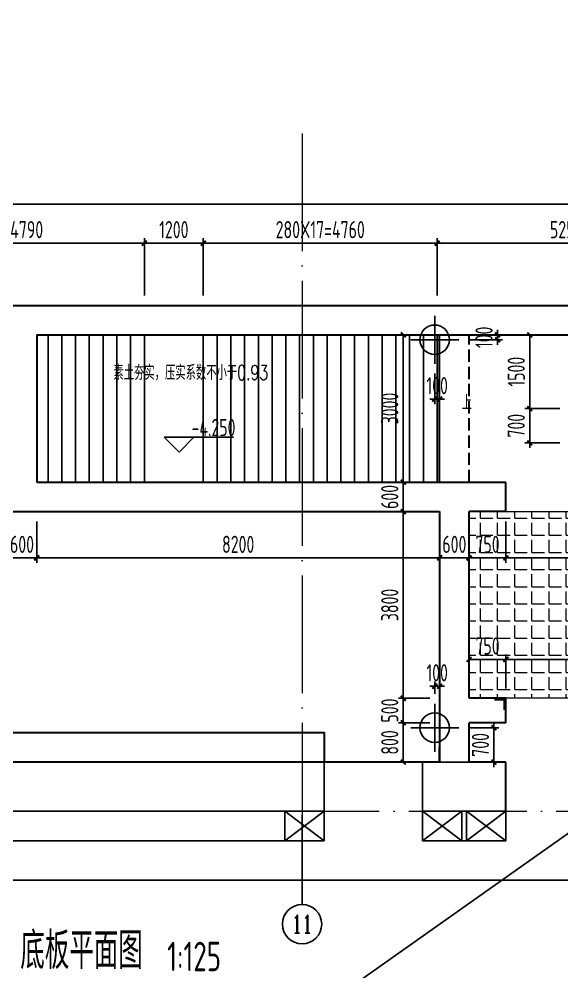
# Model space of a CAD drawing. Header units: millimetres. Extents: x -897614 to 191467, y -439928 to 101803.
# Drawn here: x -818148 to -807098, y -29242 to -9839 of the extents above; entities that cross this region are included whole.
import ezdxf
from ezdxf.enums import TextEntityAlignment as Align

# ---------------------------------------------------------------- set-up
doc = ezdxf.new("R2010")
doc.units = ezdxf.units.MM
doc.header["$LTSCALE"] = 1000
doc.linetypes.add('ACAD_ISO04W100', pattern=[30, 24, -3, 0, -3])
doc.linetypes.add('DASH', pattern=[0.35, 0.25, -0.1])
for name, color, linetype in [('AXIS', 3, 'Continuous'), ('DIM_ELEV', 3, 'Continuous'), ('DIM_LEAD', 3, 'Continuous'), ('gps', 233, 'Continuous'), ('OTH', 7, 'Continuous'), ('PUB_TEXT', 7, 'Continuous'), ('STAIR', 2, 'Continuous'), ('ZH', 7, 'Continuous'), ('备注', 1, 'Continuous')]:
    doc.layers.add(name, color=color, linetype=linetype)
for name, color, linetype, lineweight in [('AXIS_TEXT', 7, 'Continuous', 18), ('DOTE', 8, 'ACAD_ISO04W100', 9), ('PUB_HATCH', 8, 'Continuous', 18), ('WALL', 6, 'Continuous', 30)]:
    doc.layers.add(name, color=color, linetype=linetype, lineweight=lineweight)
doc.styles.add('_TCH_AXIS', font='COMPLEX', dxfattribs={"bigfont": 'GBCBIG'})
doc.styles.add('COMPLEX', font='COMPLEX')
doc.styles.add('GPS', font='txt1.shx', dxfattribs={"width": 0.8, "bigfont": 'hztxt.shx'})
doc.styles.add('TSSD', font='tssdeng.shx', dxfattribs={"width": 0.7, "bigfont": 'tssdchn.shx'})
doc.dimstyles.new('TSD', dxfattribs={"dimtxt": 350, "dimasz": 100, "dimexe": 100, "dimexo": 200, "dimgap": 100, "dimtad": 1, "dimdec": 0, "dimzin": 0, "dimdsep": 46, "dimtxsty": 'TSSD', "dimblk": 'ARCHTICK', "dimcen": 0.09, "dimclrt": 7, "dimazin": 2, "dimtfac": 1, "dimtdec": 0, "dimtix": 1, "dimtmove": 2, "dimatfit": 3, "dimfxl": 0, "dimtolj": 1, "dimtzin": 0, "dimarcsym": 0})

# ---------------------------------------------------------------- blocks, each defined once
blk = doc.blocks.new('_ArchTick')
at = {"color": 0, "linetype": 'ByBlock', "const_width": 0.4}
blk.add_lwpolyline([(-0.5, -0.5), (0.5, 0.5)], dxfattribs=at)
blk = doc.blocks.new('*D157')
at = {"layer": 'Defpoints', "color": 0, "transparency": 16777216}
for p in [(-815598, -14402), (-820388, -15469, 0), (-815598, -15669, 0)]:
    blk.add_point(p, dxfattribs=at)
at = {"layer": 'DIM_LEAD', "color": 0, "lineweight": -2, "transparency": 16777216}
for p, q in [((-820388, -15269), (-820388, -14302)), ((-815598, -15469), (-815598, -14302)), ((-820388, -14402), (-815598, -14402))]:
    blk.add_line(p, q, dxfattribs=at)
at = {"layer": 'DIM_LEAD', "color": 0, "lineweight": -2, "transparency": 16777216, "xscale": 100, "yscale": 100, "zscale": 100, "rotation": 180}
blk.add_blockref('_ArchTick', (-820388, -14402), dxfattribs=at)
at = {"layer": 'DIM_LEAD', "color": 0, "lineweight": -2, "transparency": 16777216, "xscale": 100, "yscale": 100, "zscale": 100}
blk.add_blockref('_ArchTick', (-815598, -14402), dxfattribs=at)
at = {"layer": 'DIM_LEAD', "color": 7, "transparency": 16777216, "insert": (-817993, -14127), "char_height": 350, "attachment_point": 5, "style": 'TSSD'}
blk.add_mtext('\\A1;4790', dxfattribs=at)
blk = doc.blocks.new('*D158')
at = {"layer": 'Defpoints', "color": 0, "transparency": 16777216}
for p in [(-814398, -14402), (-815598, -15669, 0), (-814398, -15669, 0)]:
    blk.add_point(p, dxfattribs=at)
at = {"layer": 'DIM_LEAD', "color": 0, "lineweight": -2, "transparency": 16777216}
for p, q in [((-815598, -15469), (-815598, -14302)), ((-814398, -15469), (-814398, -14302)), ((-815598, -14402), (-814398, -14402))]:
    blk.add_line(p, q, dxfattribs=at)
at = {"layer": 'DIM_LEAD', "color": 0, "lineweight": -2, "transparency": 16777216, "xscale": 100, "yscale": 100, "zscale": 100, "rotation": 180}
blk.add_blockref('_ArchTick', (-815598, -14402), dxfattribs=at)
at = {"layer": 'DIM_LEAD', "color": 0, "lineweight": -2, "transparency": 16777216, "xscale": 100, "yscale": 100, "zscale": 100}
blk.add_blockref('_ArchTick', (-814398, -14402), dxfattribs=at)
at = {"layer": 'DIM_LEAD', "color": 7, "transparency": 16777216, "insert": (-814998, -14127), "char_height": 350, "attachment_point": 5, "style": 'TSSD'}
blk.add_mtext('\\A1;1200', dxfattribs=at)
blk = doc.blocks.new('*D159')
at = {"layer": 'Defpoints', "color": 0, "transparency": 16777216}
for p in [(-804388, -14402), (-809638, -15669, 0), (-804388, -15669, 0)]:
    blk.add_point(p, dxfattribs=at)
at = {"layer": 'DIM_LEAD', "color": 0, "lineweight": -2, "transparency": 16777216}
for p, q in [((-809638, -15469), (-809638, -14302)), ((-804388, -15469), (-804388, -14302)), ((-809638, -14402), (-804388, -14402))]:
    blk.add_line(p, q, dxfattribs=at)
at = {"layer": 'DIM_LEAD', "color": 0, "lineweight": -2, "transparency": 16777216, "xscale": 100, "yscale": 100, "zscale": 100, "rotation": 180}
blk.add_blockref('_ArchTick', (-809638, -14402), dxfattribs=at)
at = {"layer": 'DIM_LEAD', "color": 0, "lineweight": -2, "transparency": 16777216, "xscale": 100, "yscale": 100, "zscale": 100}
blk.add_blockref('_ArchTick', (-804388, -14402), dxfattribs=at)
at = {"layer": 'DIM_LEAD', "color": 7, "transparency": 16777216, "insert": (-807013, -14127), "char_height": 350, "attachment_point": 5, "style": 'TSSD'}
blk.add_mtext('\\A1;5250', dxfattribs=at)
blk = doc.blocks.new('*D163')
at = {"layer": 'Defpoints', "color": 0, "transparency": 16777216}
for p in [(-808238, -19869, 0), (-804388, -19869, 0), (-804388, -20810)]:
    blk.add_point(p, dxfattribs=at)
at = {"layer": 'DIM_LEAD', "color": 0, "lineweight": -2, "transparency": 16777216}
for p, q in [((-808238, -20069), (-808238, -20910)), ((-804388, -20069), (-804388, -20910)), ((-808238, -20810), (-804388, -20810))]:
    blk.add_line(p, q, dxfattribs=at)
at = {"layer": 'DIM_LEAD', "color": 0, "lineweight": -2, "transparency": 16777216, "xscale": 100, "yscale": 100, "zscale": 100, "rotation": 180}
blk.add_blockref('_ArchTick', (-808238, -20810), dxfattribs=at)
at = {"layer": 'DIM_LEAD', "color": 0, "lineweight": -2, "transparency": 16777216, "xscale": 100, "yscale": 100, "zscale": 100}
blk.add_blockref('_ArchTick', (-804388, -20810), dxfattribs=at)
at = {"layer": 'DIM_LEAD', "color": 7, "transparency": 16777216, "insert": (-806313, -20535), "char_height": 350, "attachment_point": 5, "style": 'TSSD'}
blk.add_mtext('\\A1;3850', dxfattribs=at)
blk = doc.blocks.new('*D167')
at = {"layer": 'Defpoints', "color": 0, "transparency": 16777216}
for p in [(-808988, -19944, 0), (-808238, -19869, 0), (-808988, -20810)]:
    blk.add_point(p, dxfattribs=at)
at = {"layer": 'DIM_LEAD', "color": 0, "lineweight": -2, "transparency": 16777216}
for p, q in [((-808988, -20144), (-808988, -20910)), ((-808238, -20069), (-808238, -20910)), ((-808238, -20810), (-808988, -20810))]:
    blk.add_line(p, q, dxfattribs=at)
at = {"layer": 'DIM_LEAD', "color": 0, "lineweight": -2, "transparency": 16777216, "xscale": 100, "yscale": 100, "zscale": 100, "rotation": 180}
blk.add_blockref('_ArchTick', (-808988, -20810), dxfattribs=at)
at = {"layer": 'DIM_LEAD', "color": 0, "lineweight": -2, "transparency": 16777216, "xscale": 100, "yscale": 100, "zscale": 100}
blk.add_blockref('_ArchTick', (-808238, -20810), dxfattribs=at)
at = {"layer": 'DIM_LEAD', "color": 7, "transparency": 16777216, "insert": (-808613, -20535), "char_height": 350, "attachment_point": 5, "style": 'TSSD'}
blk.add_mtext('\\A1;750', dxfattribs=at)
blk = doc.blocks.new('*D168')
at = {"layer": 'Defpoints', "color": 0, "transparency": 16777216}
for p in [(-809588, -19869, 0), (-808988, -19944, 0), (-809588, -20810)]:
    blk.add_point(p, dxfattribs=at)
at = {"layer": 'DIM_LEAD', "color": 0, "lineweight": -2, "transparency": 16777216}
for p, q in [((-809588, -20069), (-809588, -20910)), ((-808988, -20144), (-808988, -20910)), ((-809588, -20810), (-809688, -20810)), ((-808988, -20810), (-809588, -20810)), ((-808988, -20810), (-808888, -20810))]:
    blk.add_line(p, q, dxfattribs=at)
at = {"layer": 'DIM_LEAD', "color": 0, "lineweight": -2, "transparency": 16777216, "xscale": 100, "yscale": 100, "zscale": 100}
blk.add_blockref('_ArchTick', (-809588, -20810), dxfattribs=at)
at = {"layer": 'DIM_LEAD', "color": 0, "lineweight": -2, "transparency": 16777216, "xscale": 100, "yscale": 100, "zscale": 100, "rotation": 180}
blk.add_blockref('_ArchTick', (-808988, -20810), dxfattribs=at)
at = {"layer": 'DIM_LEAD', "color": 7, "transparency": 16777216, "insert": (-809288, -20535), "char_height": 350, "attachment_point": 5, "style": 'TSSD'}
blk.add_mtext('\\A1;600', dxfattribs=at)
blk = doc.blocks.new('*D169')
at = {"layer": 'Defpoints', "color": 0, "transparency": 16777216}
for p in [(-792468, -13610), (-850958, -15669, 0), (-792468, -15669, 0)]:
    blk.add_point(p, dxfattribs=at)
at = {"layer": 'DIM_LEAD', "color": 0, "lineweight": -2, "transparency": 16777216}
for p, q in [((-850958, -15469), (-850958, -13510)), ((-792468, -15469), (-792468, -13510)), ((-850958, -13610), (-792468, -13610))]:
    blk.add_line(p, q, dxfattribs=at)
at = {"layer": 'DIM_LEAD', "color": 0, "lineweight": -2, "transparency": 16777216, "xscale": 100, "yscale": 100, "zscale": 100, "rotation": 180}
blk.add_blockref('_ArchTick', (-850958, -13610), dxfattribs=at)
at = {"layer": 'DIM_LEAD', "color": 0, "lineweight": -2, "transparency": 16777216, "xscale": 100, "yscale": 100, "zscale": 100}
blk.add_blockref('_ArchTick', (-792468, -13610), dxfattribs=at)
at = {"layer": 'DIM_LEAD', "color": 7, "transparency": 16777216, "insert": (-821713, -13335), "char_height": 350, "attachment_point": 5, "style": 'TSSD'}
blk.add_mtext('\\A1;58490', dxfattribs=at)
blk = doc.blocks.new('*D176')
at = {"layer": 'Defpoints', "color": 0, "transparency": 16777216}
for p in [(-808238, -22878), (-808988, -23669, 0), (-808238, -23669, 0)]:
    blk.add_point(p, dxfattribs=at)
at = {"layer": 'DIM_LEAD', "color": 0, "lineweight": -2, "transparency": 16777216}
for p, q in [((-808988, -23469), (-808988, -22778)), ((-808988, -22878), (-808238, -22878)), ((-808238, -23469), (-808238, -22778))]:
    blk.add_line(p, q, dxfattribs=at)
at = {"layer": 'DIM_LEAD', "color": 0, "lineweight": -2, "transparency": 16777216, "xscale": 100, "yscale": 100, "zscale": 100, "rotation": 180}
blk.add_blockref('_ArchTick', (-808988, -22878), dxfattribs=at)
at = {"layer": 'DIM_LEAD', "color": 0, "lineweight": -2, "transparency": 16777216, "xscale": 100, "yscale": 100, "zscale": 100}
blk.add_blockref('_ArchTick', (-808238, -22878), dxfattribs=at)
at = {"layer": 'DIM_LEAD', "color": 7, "transparency": 16777216, "insert": (-808613, -22603), "char_height": 350, "attachment_point": 5, "style": 'TSSD'}
blk.add_mtext('\\A1;750', dxfattribs=at)
blk = doc.blocks.new('*D177')
at = {"layer": 'Defpoints', "color": 0, "transparency": 16777216}
for p in [(-802238, -22878), (-808238, -23669, 0), (-802238, -23669, 0)]:
    blk.add_point(p, dxfattribs=at)
at = {"layer": 'DIM_LEAD', "color": 0, "lineweight": -2, "transparency": 16777216}
for p, q in [((-808238, -23469), (-808238, -22778)), ((-808238, -22878), (-802238, -22878)), ((-802238, -23469), (-802238, -22778))]:
    blk.add_line(p, q, dxfattribs=at)
at = {"layer": 'DIM_LEAD', "color": 0, "lineweight": -2, "transparency": 16777216, "xscale": 100, "yscale": 100, "zscale": 100, "rotation": 180}
blk.add_blockref('_ArchTick', (-808238, -22878), dxfattribs=at)
at = {"layer": 'DIM_LEAD', "color": 0, "lineweight": -2, "transparency": 16777216, "xscale": 100, "yscale": 100, "zscale": 100}
blk.add_blockref('_ArchTick', (-802238, -22878), dxfattribs=at)
at = {"layer": 'DIM_LEAD', "color": 7, "transparency": 16777216, "insert": (-805238, -22603), "char_height": 350, "attachment_point": 5, "style": 'TSSD'}
blk.add_mtext('\\A1;6000', dxfattribs=at)
blk = doc.blocks.new('*D179')
at = {"layer": 'Defpoints', "color": 0, "transparency": 16777216}
for p in [(-809638, -14402), (-814398, -15669, 0), (-809638, -15669, 0)]:
    blk.add_point(p, dxfattribs=at)
at = {"layer": 'DIM_LEAD', "color": 0, "lineweight": -2, "transparency": 16777216}
for p, q in [((-814398, -15469), (-814398, -14302)), ((-809638, -15469), (-809638, -14302)), ((-814398, -14402), (-809638, -14402))]:
    blk.add_line(p, q, dxfattribs=at)
at = {"layer": 'DIM_LEAD', "color": 0, "lineweight": -2, "transparency": 16777216, "xscale": 100, "yscale": 100, "zscale": 100, "rotation": 180}
blk.add_blockref('_ArchTick', (-814398, -14402), dxfattribs=at)
at = {"layer": 'DIM_LEAD', "color": 0, "lineweight": -2, "transparency": 16777216, "xscale": 100, "yscale": 100, "zscale": 100}
blk.add_blockref('_ArchTick', (-809638, -14402), dxfattribs=at)
at = {"layer": 'DIM_LEAD', "color": 7, "transparency": 16777216, "insert": (-812018, -14127), "char_height": 350, "attachment_point": 5, "style": 'TSSD'}
blk.add_mtext('\\A1;280X17=4760', dxfattribs=at)
blk = doc.blocks.new('*D180')
at = {"layer": 'Defpoints', "color": 0, "transparency": 16777216}
for p in [(-809588, -19869), (-810328, -23669), (-809588, -23669, 0)]:
    blk.add_point(p, dxfattribs=at)
at = {"layer": 'DIM_LEAD', "color": 0, "lineweight": -2, "transparency": 16777216}
for p, q in [((-809788, -19869), (-810428, -19869)), ((-810328, -19869), (-810328, -23669)), ((-809788, -23669), (-810428, -23669))]:
    blk.add_line(p, q, dxfattribs=at)
at = {"layer": 'DIM_LEAD', "color": 0, "lineweight": -2, "transparency": 16777216, "xscale": 100, "yscale": 100, "zscale": 100}
for p, rotation in [((-810328, -19869), 90), ((-810328, -23669), 270)]:
    blk.add_blockref('_ArchTick', p, dxfattribs=dict(at, rotation=rotation))
at = {"layer": 'DIM_LEAD', "color": 7, "transparency": 16777216, "insert": (-810603, -21769), "char_height": 350, "attachment_point": 5, "rotation": 90, "style": 'TSSD'}
blk.add_mtext('\\A1;3800', dxfattribs=at)
blk = doc.blocks.new('*D181')
at = {"layer": 'Defpoints', "color": 0, "transparency": 16777216}
for p in [(-809588, -24169, 0), (-810328, -24969), (-809588, -24969, 0)]:
    blk.add_point(p, dxfattribs=at)
at = {"layer": 'DIM_LEAD', "color": 0, "lineweight": -2, "transparency": 16777216}
for p, q in [((-809788, -24169), (-810428, -24169)), ((-810328, -24169), (-810328, -24969)), ((-809788, -24969), (-810428, -24969))]:
    blk.add_line(p, q, dxfattribs=at)
at = {"layer": 'DIM_LEAD', "color": 0, "lineweight": -2, "transparency": 16777216, "xscale": 100, "yscale": 100, "zscale": 100}
for p, rotation in [((-810328, -24169), 90), ((-810328, -24969), 270)]:
    blk.add_blockref('_ArchTick', p, dxfattribs=dict(at, rotation=rotation))
at = {"layer": 'DIM_LEAD', "color": 7, "transparency": 16777216, "insert": (-810603, -24569), "char_height": 350, "attachment_point": 5, "rotation": 90, "style": 'TSSD'}
blk.add_mtext('\\A1;800', dxfattribs=at)
blk = doc.blocks.new('*D212')
at = {"layer": 'Defpoints', "color": 0, "transparency": 16777216}
for p in [(-809588, -23669, 0), (-810328, -24169), (-809588, -24169)]:
    blk.add_point(p, dxfattribs=at)
at = {"layer": 'DIM_LEAD', "color": 0, "lineweight": -2, "transparency": 16777216}
for p, q in [((-809788, -23669), (-810428, -23669)), ((-810328, -23669), (-810328, -23569)), ((-810328, -23669), (-810328, -24169)), ((-809788, -24169), (-810428, -24169)), ((-810328, -24169), (-810328, -24269))]:
    blk.add_line(p, q, dxfattribs=at)
at = {"layer": 'DIM_LEAD', "color": 0, "lineweight": -2, "transparency": 16777216, "xscale": 100, "yscale": 100, "zscale": 100}
for p, rotation in [((-810328, -23669), 270), ((-810328, -24169), 90)]:
    blk.add_blockref('_ArchTick', p, dxfattribs=dict(at, rotation=rotation))
at = {"layer": 'DIM_LEAD', "color": 7, "transparency": 16777216, "insert": (-810603, -23919), "char_height": 350, "attachment_point": 5, "rotation": 90, "style": 'TSSD'}
blk.add_mtext('\\A1;500', dxfattribs=at)
blk = doc.blocks.new('*D214')
at = {"layer": 'Defpoints', "color": 0, "transparency": 16777216}
for p in [(-810328, -19269), (-809588, -19269, 0), (-809588, -19869)]:
    blk.add_point(p, dxfattribs=at)
at = {"layer": 'DIM_LEAD', "color": 0, "lineweight": -2, "transparency": 16777216}
for p, q in [((-810328, -19269), (-810328, -19169)), ((-809788, -19269), (-810428, -19269)), ((-810328, -19869), (-810328, -19269)), ((-809788, -19869), (-810428, -19869)), ((-810328, -19869), (-810328, -19969))]:
    blk.add_line(p, q, dxfattribs=at)
at = {"layer": 'DIM_LEAD', "color": 0, "lineweight": -2, "transparency": 16777216, "xscale": 100, "yscale": 100, "zscale": 100}
for p, rotation in [((-810328, -19269), 270), ((-810328, -19869), 90)]:
    blk.add_blockref('_ArchTick', p, dxfattribs=dict(at, rotation=rotation))
at = {"layer": 'DIM_LEAD', "color": 7, "transparency": 16777216, "insert": (-810603, -19569), "char_height": 350, "attachment_point": 5, "rotation": 90, "style": 'TSSD'}
blk.add_mtext('\\A1;600', dxfattribs=at)
blk = doc.blocks.new('*D215')
at = {"layer": 'Defpoints', "color": 0, "transparency": 16777216}
for p in [(-810531, -16269, 0), (-810328, -16269), (-809588, -19269, 0)]:
    blk.add_point(p, dxfattribs=at)
at = {"layer": 'DIM_LEAD', "color": 0, "lineweight": -2, "transparency": 16777216}
for p, q in [((-810331, -16269), (-810228, -16269)), ((-810328, -19269), (-810328, -16269)), ((-809788, -19269), (-810428, -19269))]:
    blk.add_line(p, q, dxfattribs=at)
at = {"layer": 'DIM_LEAD', "color": 0, "lineweight": -2, "transparency": 16777216, "xscale": 100, "yscale": 100, "zscale": 100}
for p, rotation in [((-810328, -16269), 90), ((-810328, -19269), 270)]:
    blk.add_blockref('_ArchTick', p, dxfattribs=dict(at, rotation=rotation))
at = {"layer": 'DIM_LEAD', "color": 7, "transparency": 16777216, "insert": (-810603, -17769), "char_height": 350, "attachment_point": 5, "rotation": 90, "style": 'TSSD'}
blk.add_mtext('\\A1;3000', dxfattribs=at)
blk = doc.blocks.new('A$C3ABC6A2D')
at = {"color": 5, "linetype": 'Continuous'}
for p, q in [((-7550, -6781), (-25371, -6781)), ((-7550, -6781), (-7550, -8381)), ((-5551, -6781), (-5551, -8381)), ((-3850, -6781), (-5551, -6781)), ((-3850, -8381), (-3850, -6781)), ((-7550, -7781), (-25371, -7781)), ((-8350, -7781), (-8350, -8381)), ((-8350, -7781), (-7550, -8381)), ((-8350, -8381), (-7550, -7781)), ((-8350, -7781), (-7550, -7781)), ((-7550, -7781), (-7550, -8381)), ((-5551, -7781), (-5551, -8381)), ((-5551, -7781), (-4750, -8381)), ((-5551, -8381), (-4750, -7781)), ((-3850, -7781), (-5551, -7781)), ((-5550, -7781), (-4750, -7781)), ((-4750, -7781), (-4750, -8381)), ((-4650, -7781), (-4650, -8381)), ((-4650, -7781), (-3850, -8381)), ((-4650, -8381), (-3850, -7781)), ((-4650, -7781), (-3850, -7781)), ((-3850, -7781), (-3850, -8381)), ((-7550, -8381), (-25371, -8381)), ((-8350, -8381), (-7550, -8381)), ((-3850, -8381), (-5551, -8381)), ((-5550, -8381), (-4750, -8381)), ((-4650, -8381), (-3850, -8381))]:
    blk.add_line(p, q, dxfattribs=at)
at = {"color": 5}
blk.add_lwpolyline([(-47829, -6467), (-47829, -7330), (-47619, -7406), (-48039, -7480), (-47829, -7555), (-47829, -9187), (-18323, -9187), (-18246, -8977), (-18172, -9397), (-18098, -9187), (4605, -9187), (4605, -7555), (4395, -7480), (4815, -7406), (4605, -7330), (4605, -6467)], dxfattribs=at)
blk = doc.blocks.new('*D364')
at = {"layer": 'Defpoints', "color": 0, "transparency": 16777216}
for p in [(-818388, -19869), (-817788, -19869), (-817788, -20810)]:
    blk.add_point(p, dxfattribs=at)
at = {"layer": 'DIM_LEAD', "color": 0, "lineweight": -2, "transparency": 16777216}
for p, q in [((-818388, -20069), (-818388, -20910)), ((-817788, -20069), (-817788, -20910)), ((-818388, -20810), (-818488, -20810)), ((-818388, -20810), (-817788, -20810)), ((-817788, -20810), (-817688, -20810))]:
    blk.add_line(p, q, dxfattribs=at)
at = {"layer": 'DIM_LEAD', "color": 0, "lineweight": -2, "transparency": 16777216, "xscale": 100, "yscale": 100, "zscale": 100}
blk.add_blockref('_ArchTick', (-818388, -20810), dxfattribs=at)
at = {"layer": 'DIM_LEAD', "color": 0, "lineweight": -2, "transparency": 16777216, "xscale": 100, "yscale": 100, "zscale": 100, "rotation": 180}
blk.add_blockref('_ArchTick', (-817788, -20810), dxfattribs=at)
at = {"layer": 'DIM_LEAD', "color": 7, "transparency": 16777216, "insert": (-818088, -20535), "char_height": 350, "attachment_point": 5, "style": 'TSSD'}
blk.add_mtext('\\A1;600', dxfattribs=at)
blk = doc.blocks.new('*D365')
at = {"layer": 'Defpoints', "color": 0, "transparency": 16777216}
for p in [(-817788, -19869), (-809588, -19869), (-809588, -20810)]:
    blk.add_point(p, dxfattribs=at)
at = {"layer": 'DIM_LEAD', "color": 0, "lineweight": -2, "transparency": 16777216}
for p, q in [((-817788, -20069), (-817788, -20910)), ((-809588, -20069), (-809588, -20910)), ((-817788, -20810), (-809588, -20810))]:
    blk.add_line(p, q, dxfattribs=at)
at = {"layer": 'DIM_LEAD', "color": 0, "lineweight": -2, "transparency": 16777216, "xscale": 100, "yscale": 100, "zscale": 100, "rotation": 180}
blk.add_blockref('_ArchTick', (-817788, -20810), dxfattribs=at)
at = {"layer": 'DIM_LEAD', "color": 0, "lineweight": -2, "transparency": 16777216, "xscale": 100, "yscale": 100, "zscale": 100}
blk.add_blockref('_ArchTick', (-809588, -20810), dxfattribs=at)
at = {"layer": 'DIM_LEAD', "color": 7, "transparency": 16777216, "insert": (-813688, -20535), "char_height": 350, "attachment_point": 5, "style": 'TSSD'}
blk.add_mtext('\\A1;8200', dxfattribs=at)
blk = doc.blocks.new('*D626')
at = {"layer": 'Defpoints', "color": 0, "transparency": 16777216}
for p in [(-807753, -17769), (-806938, -17769, 0), (-806938, -18469, 0)]:
    blk.add_point(p, dxfattribs=at)
at = {"layer": 'DIM_ELEV', "color": 0, "lineweight": -2, "transparency": 16777216}
for p, q in [((-807138, -17769), (-807853, -17769)), ((-807753, -17769), (-807753, -17669)), ((-807753, -18469), (-807753, -17769)), ((-807138, -18469), (-807853, -18469)), ((-807753, -18469), (-807753, -18569))]:
    blk.add_line(p, q, dxfattribs=at)
at = {"layer": 'DIM_ELEV', "color": 0, "lineweight": -2, "transparency": 16777216, "xscale": 100, "yscale": 100, "zscale": 100}
for p, rotation in [((-807753, -17769), 270), ((-807753, -18469), 90)]:
    blk.add_blockref('_ArchTick', p, dxfattribs=dict(at, rotation=rotation))
at = {"layer": 'DIM_ELEV', "color": 7, "transparency": 16777216, "insert": (-808028, -18119), "char_height": 350, "attachment_point": 5, "rotation": 90, "style": 'TSSD'}
blk.add_mtext('\\A1;700', dxfattribs=at)
blk = doc.blocks.new('*D627')
at = {"layer": 'Defpoints', "color": 0, "transparency": 16777216}
for p in [(-807753, -16269), (-806938, -16269), (-806938, -17769, 0)]:
    blk.add_point(p, dxfattribs=at)
at = {"layer": 'DIM_ELEV', "color": 0, "lineweight": -2, "transparency": 16777216}
for p, q in [((-807138, -16269), (-807853, -16269)), ((-807753, -17769), (-807753, -16269)), ((-807138, -17769), (-807853, -17769))]:
    blk.add_line(p, q, dxfattribs=at)
at = {"layer": 'DIM_ELEV', "color": 0, "lineweight": -2, "transparency": 16777216, "xscale": 100, "yscale": 100, "zscale": 100}
for p, rotation in [((-807753, -16269), 90), ((-807753, -17769), 270)]:
    blk.add_blockref('_ArchTick', p, dxfattribs=dict(at, rotation=rotation))
at = {"layer": 'DIM_ELEV', "color": 7, "transparency": 16777216, "insert": (-808028, -17019), "char_height": 350, "attachment_point": 5, "rotation": 90, "style": 'TSSD'}
blk.add_mtext('\\A1;1500', dxfattribs=at)
blk = doc.blocks.new('_axiso')
blk.add_circle((0, 0), 0.5)
at = {"layer": 'AXIS_TEXT', "style": 'COMPLEX', "width": 1.041667}
blk.add_attdef('A', text='', height=0.56, dxfattribs=at).set_placement((-0.25, -0.28), (0.25, -0.28), align=Align.FIT)
blk = doc.blocks.new('A$C74342322')
at = {"layer": 'ZH'}
for p, q in [((0, -488), (0, 488)), ((-488, 0), (488, 0))]:
    blk.add_line(p, q, dxfattribs=at)
blk.add_circle((0, 0), 300, dxfattribs=at)
blk = doc.blocks.new('*D1149')
at = {"layer": 'Defpoints', "color": 0, "transparency": 16777216}
for p in [(-809688, -16857, 0), (-809588, -16857, 0), (-809588, -17578)]:
    blk.add_point(p, dxfattribs=at)
at = {"layer": 'DIM_LEAD', "color": 0, "lineweight": -2, "transparency": 16777216}
for p, q in [((-809688, -17057), (-809688, -17678)), ((-809588, -17057), (-809588, -17678)), ((-809688, -17578), (-809788, -17578)), ((-809688, -17578), (-809588, -17578)), ((-809588, -17578), (-809488, -17578))]:
    blk.add_line(p, q, dxfattribs=at)
at = {"layer": 'DIM_LEAD', "color": 0, "lineweight": -2, "transparency": 16777216, "xscale": 100, "yscale": 100, "zscale": 100}
blk.add_blockref('_ArchTick', (-809688, -17578), dxfattribs=at)
at = {"layer": 'DIM_LEAD', "color": 0, "lineweight": -2, "transparency": 16777216, "xscale": 100, "yscale": 100, "zscale": 100, "rotation": 180}
blk.add_blockref('_ArchTick', (-809588, -17578), dxfattribs=at)
at = {"layer": 'DIM_LEAD', "color": 7, "transparency": 16777216, "insert": (-809638, -17303), "char_height": 350, "attachment_point": 5, "style": 'TSSD'}
blk.add_mtext('\\A1;100', dxfattribs=at)
blk = doc.blocks.new('*D1150')
at = {"layer": 'Defpoints', "color": 0, "transparency": 16777216}
for p in [(-809200, -16269, 0), (-808409, -16269), (-809200, -16369, 0)]:
    blk.add_point(p, dxfattribs=at)
at = {"layer": 'DIM_LEAD', "color": 0, "lineweight": -2, "transparency": 16777216}
for p, q in [((-809000, -16269), (-808309, -16269)), ((-808409, -16269), (-808409, -16169)), ((-808409, -16369), (-808409, -16269)), ((-809000, -16369), (-808309, -16369)), ((-808409, -16369), (-808409, -16469))]:
    blk.add_line(p, q, dxfattribs=at)
at = {"layer": 'DIM_LEAD', "color": 0, "lineweight": -2, "transparency": 16777216, "xscale": 100, "yscale": 100, "zscale": 100}
for p, rotation in [((-808409, -16269), 270), ((-808409, -16369), 90)]:
    blk.add_blockref('_ArchTick', p, dxfattribs=dict(at, rotation=rotation))
at = {"layer": 'DIM_LEAD', "color": 7, "transparency": 16777216, "insert": (-808684, -16319), "char_height": 350, "attachment_point": 5, "rotation": 90, "style": 'TSSD'}
blk.add_mtext('\\A1;100', dxfattribs=at)
blk = doc.blocks.new('*D1157')
at = {"layer": 'Defpoints', "color": 0, "transparency": 16777216}
for p in [(-809200, -24269, 0), (-809200, -24969, 0), (-808482, -24969)]:
    blk.add_point(p, dxfattribs=at)
at = {"layer": 'DIM_LEAD', "color": 0, "lineweight": -2, "transparency": 16777216}
for p, q in [((-808482, -24269), (-808482, -24169)), ((-809000, -24269), (-808382, -24269)), ((-808482, -24269), (-808482, -24969)), ((-809000, -24969), (-808382, -24969)), ((-808482, -24969), (-808482, -25069))]:
    blk.add_line(p, q, dxfattribs=at)
at = {"layer": 'DIM_LEAD', "color": 0, "lineweight": -2, "transparency": 16777216, "xscale": 100, "yscale": 100, "zscale": 100}
for p, rotation in [((-808482, -24269), 270), ((-808482, -24969), 90)]:
    blk.add_blockref('_ArchTick', p, dxfattribs=dict(at, rotation=rotation))
at = {"layer": 'DIM_LEAD', "color": 7, "transparency": 16777216, "insert": (-808757, -24619), "char_height": 350, "attachment_point": 5, "rotation": 90, "style": 'TSSD'}
blk.add_mtext('\\A1;700', dxfattribs=at)
blk = doc.blocks.new('*D1158')
at = {"layer": 'Defpoints', "color": 0, "transparency": 16777216}
for p in [(-809588, -23425), (-809688, -23780, 0), (-809588, -23780, 0)]:
    blk.add_point(p, dxfattribs=at)
at = {"layer": 'DIM_LEAD', "color": 0, "lineweight": -2, "transparency": 16777216}
for p, q in [((-809688, -23425), (-809788, -23425)), ((-809688, -23580), (-809688, -23325)), ((-809688, -23425), (-809588, -23425)), ((-809588, -23580), (-809588, -23325)), ((-809588, -23425), (-809488, -23425))]:
    blk.add_line(p, q, dxfattribs=at)
at = {"layer": 'DIM_LEAD', "color": 0, "lineweight": -2, "transparency": 16777216, "xscale": 100, "yscale": 100, "zscale": 100}
blk.add_blockref('_ArchTick', (-809688, -23425), dxfattribs=at)
at = {"layer": 'DIM_LEAD', "color": 0, "lineweight": -2, "transparency": 16777216, "xscale": 100, "yscale": 100, "zscale": 100, "rotation": 180}
blk.add_blockref('_ArchTick', (-809588, -23425), dxfattribs=at)
at = {"layer": 'DIM_LEAD', "color": 7, "transparency": 16777216, "insert": (-809638, -23150), "char_height": 350, "attachment_point": 5, "style": 'TSSD'}
blk.add_mtext('\\A1;100', dxfattribs=at)

msp = doc.modelspace()

# ---------------------------------------------------------------- hatches: boundary and pattern name
at = {"layer": 'PUB_HATCH'}
h = msp.add_hatch(dxfattribs=at)
h.set_pattern_fill('ANGLE', color=256, scale=100)
h.set_pattern_definition([(0, (-848223.78, 30990.36), (0, 349.25), [254, -95.25]), (90, (-848223.78, 30990.36), (-349.25, 2e-14), [254, -95.25])])
h.paths.add_polyline_path([(-808988.36288, -19868.65783), (-801488.36287, -19868.65783), (-801488.36287, -23668.65783), (-808988.36288, -23668.65783)])

# ---------------------------------------------------------------- linework, layer by layer
at = {"layer": 'AXIS'}
msp.add_line((-812387.84766, -26047.94676, 0), (-812387.84766, -27867.79672, 0), dxfattribs=at)
at = {"layer": 'DIM_ELEV'}
for p, q in [((-814892.03501, -18655.24559), (-815192.03501, -18355.24559)), ((-815192.03501, -18355.24559), (-813783.24259, -18355.24559)), ((-814892.03501, -18655.24559), (-814592.03501, -18355.24559))]:
    msp.add_line(p, q, dxfattribs=at)
at = {"layer": 'DOTE', "ltscale": 0.1}
for p, q in [((-812387.84766, -12166.20268, 0), (-812387.84766, -26047.94676, 0)), ((-852217.08157, -25968.65782, 0), (-793914.74856, -25968.65782, 0))]:
    msp.add_line(p, q, dxfattribs=at)
at = {"layer": 'OTH', "const_width": 50, "elevation": 0}
msp.add_lwpolyline([(-808262.84767, -23908.65783), (-808262.84767, -23693.65783), (-808473.8059, -23693.65783)], dxfattribs=at)
at = {"layer": 'PUB_HATCH'}
msp.add_lwpolyline([(-808988.36288, -19868.65783), (-801488.36287, -19868.65783), (-801488.36287, -23668.65783), (-808988.36288, -23668.65783)], close=True, dxfattribs=at)
at = {"layer": 'STAIR', "color": 8}
for p, q in [((-817557.84767, -19268.65783, 0), (-817557.84767, -16268.67943, 0)), ((-817277.84767, -19268.65783, 0), (-817277.84767, -16268.67944, 0)), ((-816997.84767, -19268.65783, 0), (-816997.84767, -16268.67944, 0)), ((-816717.84767, -19268.65783, 0), (-816717.84767, -16268.67945, 0)), ((-816437.84767, -19268.65783, 0), (-816437.84767, -16268.67945, 0)), ((-816157.84767, -19268.65783, 0), (-816157.84767, -16268.67946, 0)), ((-815877.84767, -19268.65783, 0), (-815877.84767, -16268.67946, 0)), ((-815597.84767, -19268.65783, 0), (-815597.84767, -16268.67947, 0)), ((-814397.84767, -19268.65783, 0), (-814397.84767, -16268.67948, 0)), ((-814117.84767, -19268.65783, 0), (-814117.84767, -16268.67949, 0)), ((-813837.84767, -19268.65783, 0), (-813837.84767, -16268.67949, 0)), ((-813557.84767, -19268.65783, 0), (-813557.84767, -16268.6795, 0)), ((-813277.84767, -19268.65783, 0), (-813277.84767, -16268.6795, 0)), ((-812997.84767, -19268.65783, 0), (-812997.84767, -16268.67951, 0)), ((-812717.84767, -19268.65783, 0), (-812717.84767, -16268.67951, 0)), ((-812437.84767, -19268.65783, 0), (-812437.84767, -16268.67952, 0)), ((-812157.84767, -19268.65783, 0), (-812157.84767, -16268.67952, 0)), ((-811877.84767, -19268.65783, 0), (-811877.84767, -16268.67953, 0)), ((-811597.84767, -19268.65783, 0), (-811597.84767, -16268.67953, 0)), ((-811317.84767, -19268.65783, 0), (-811317.84767, -16268.67954, 0)), ((-811037.84767, -19268.65783, 0), (-811037.84767, -16268.67954, 0)), ((-810757.84767, -19268.65783, 0), (-810757.84767, -16268.67955, 0)), ((-810477.84767, -19268.65783, 0), (-810477.84767, -16268.67955, 0)), ((-810197.84767, -19268.65783, 0), (-810197.84767, -16268.67955, 0)), ((-809917.84767, -19268.65783, 0), (-809917.84767, -16268.67956, 0)), ((-809637.84767, -19268.65783, 0), (-809637.84767, -16268.67956, 0))]:
    msp.add_line(p, q, dxfattribs=at)
msp.add_lwpolyline([(-809259.20191, -17691.37267, 0, 0, 0), (-814638.62132, -17691.37266, 160, 0, 0), (-815147.7319, -17691.37261, 0, 0, 0)], format="xyseb", dxfattribs=at)
at = {"layer": 'WALL'}
for p, q in [((-832758.31444, -15668.67908, 0), (-792467.86297, -15668.67984, 0)), ((-817788.3496, -16268.67865), (-817788.3496, -19268.67914, 0)), ((-817788.3496, -16268.67943, 0), (-793067.86299, -16268.67983, 0)), ((-809588.36288, -19268.65783, 0), (-809588.36288, -16268.67956, 0)), ((-817788.3496, -19268.67914, 0), (-808238.36288, -19268.67935, 0)), ((-808238.36288, -19868.65783, 0), (-808238.36288, -19268.67935, 0)), ((-818388.3496, -19868.67866), (-809588.36288, -19868.67866)), ((-811587.6093, -19868.67858), (-809588.36288, -19868.67866)), ((-809588.36288, -19868.67866, 0), (-809588.36288, -24968.65783, 0)), ((-808988.36288, -23668.65783, 0), (-808988.36288, -19868.65783, 0)), ((-808238.36288, -19868.65783, 0), (-808988.36288, -19868.65783, 0)), ((-808238.36288, -23668.65783, 0), (-808988.36288, -23668.65783, 0)), ((-808238.36288, -24168.65783, 0), (-808238.36288, -23668.65783, 0)), ((-808238.36288, -24168.65783, 0), (-808988.36288, -24168.65783, 0)), ((-808988.36288, -24968.65783, 0), (-808988.36288, -24168.65783, 0)), ((-809588.36288, -24968.65783, 0), (-809588.36288, -24668.65783, 0)), ((-809588.36288, -24968.65783, 0), (-811938.31444, -24968.65783, 0)), ((-808238.36288, -24968.65783, 0), (-808988.36288, -24968.65783, 0)), ((-808238.43837, -25968.65783, 0), (-808238.36288, -24968.65783, 0))]:
    msp.add_line(p, q, dxfattribs=at)
at = {"layer": 'WALL', "linetype": 'DASH'}
msp.add_line((-808988.36288, -19268.67934, 0), (-808988.36288, -16268.67958, 0), dxfattribs=at)
at = {"layer": 'WALL', "elevation": 0}
msp.add_lwpolyline([(-829758.82772, -24368.65782), (-811938.31444, -24368.65782), (-811938.31444, -24968.65782), (-829758.82772, -24968.65782)], close=True, dxfattribs=at)
at = {"layer": '备注', "color": 1}
msp.add_line((-783522.83613, -9838.62051), (-857772.83613, -62338.62051), dxfattribs=at)

# ---------------------------------------------------------------- block references
at = {"color": 1, "ltscale": 10}
msp.add_blockref('A$C3ABC6A2D', (-804387.92042, -18187.79183, 0), dxfattribs=at)
at = {"layer": 'AXIS'}
ref = msp.add_blockref('_axiso', (-812387.84766, -28267.79672, 0), dxfattribs=dict(at, xscale=800, yscale=800, zscale=800))
ref.add_attrib('A', '11', dxfattribs={"layer": 'AXIS_TEXT', "ltscale": 10, "height": 368.76258, "style": '_TCH_AXIS'}).set_placement((-812598.56913, -28452.17801, 0), (-812177.12618, -28452.17801, 0), align=Align.FIT)
at = {"layer": 'DOTE', "xscale": -1}
msp.add_blockref('A$C74342322', (-809688.36288, -16368.65847, 0), dxfattribs=at)
at = {"layer": 'DOTE', "rotation": 180}
msp.add_blockref('A$C74342322', (-809688.36274, -24268.67891, 0), dxfattribs=at)

# ---------------------------------------------------------------- texts
at = {"layer": 'DIM_ELEV', "style": 'TSSD', "width": 0.7}
msp.add_text('-4.250', height=350, dxfattribs=at).set_placement((-814636.50962, -18331.15054))
at = {"layer": 'gps', "color": 7, "style": 'GPS', "width": 0.7}
msp.add_text('素土夯实，压实系数不小于0.93', height=300, dxfattribs=at).set_placement((-816227.62189, -17188.34138, 0))
at = {"layer": 'PUB_TEXT', "style": 'TSSD', "width": 0.7}
for s, height, p in [('底板平面图', 750, (-818123.0472, -29183.39086)), ('1:125', 600, (-815133.41051, -29226.86089))]:
    msp.add_text(s, height=height, rotation=359.999999146, dxfattribs=at).set_placement(p)
at = {"layer": 'STAIR', "color": 8, "style": 'TSSD', "width": 0.7}
msp.add_text('上', height=300, dxfattribs=at).set_placement((-809135.03458, -17797.2208))

# ---------------------------------------------------------------- dimensions: what is measured, and where the dimension line sits
at = {"layer": 'DIM_ELEV'}
for base, p1, p2, picture, middle in [((-807752.95008, -16269.01803), (-806937.86287, -17769.01803, 0), (-806937.86287, -16269.01803), '*D627', (-808027.95008, -17019.01803)), ((-807752.95008, -17769.01803), (-806937.86287, -18469.01803, 0), (-806937.86287, -17769.01803, 0), '*D626', (-808027.95008, -18119.01803))]:
    dim = msp.add_linear_dim(base=base, p1=p1, p2=p2, angle=90, dimstyle='TSD', dxfattribs=at)
    dim.commit()
    dim.dimension.update_dxf_attribs({"geometry": picture, "text_midpoint": middle})
at = {"layer": 'DIM_LEAD'}
for base, p1, p2, picture, middle in [((-792467.86297, -13610.03635), (-850958.31444, -15668.65782, 0), (-792467.86297, -15668.68072, 0), '*D169', (-821713.08871, -13335.03635)), ((-815597.84767, -14401.66514), (-820387.84766, -15468.67932, 0), (-815597.84767, -15668.67941, 0), '*D157', (-817992.84766, -14126.66514)), ((-814397.84767, -14401.66514), (-815597.84767, -15668.67941, 0), (-814397.84767, -15668.67952, 0), '*D158', (-814997.84767, -14126.66514)), ((-804387.84766, -14401.66514), (-809637.84767, -15668.67956, 0), (-804387.84766, -15668.67965, 0), '*D159', (-807012.84766, -14126.66514)), ((-817788.3496, -20810.11675), (-818388.3496, -19868.67866), (-817788.3496, -19868.67866), '*D364', (-818088.3496, -20535.11675)), ((-809588.36291, -20810.11675), (-817788.3496, -19868.67866), (-809588.36291, -19868.67866), '*D365', (-813688.35625, -20535.11675)), ((-809587.84767, -20809.60149, 0), (-808987.84766, -19943.65781), (-809587.84767, -19868.67932), '*D168', (-809287.84766, -20534.60149, 0)), ((-808987.84766, -20809.60149, 0), (-808237.84767, -19868.65783), (-808987.84766, -19943.65781), '*D167', (-808612.84766, -20534.60149, 0)), ((-804387.84766, -20809.57996), (-808237.84767, -19868.6363, 0), (-804387.84766, -19868.6363, 0), '*D163', (-806312.84766, -20534.57996)), ((-808237.84767, -22878.29046), (-808987.84767, -23668.65783, 0), (-808237.84767, -23668.65783, 0), '*D176', (-808612.84767, -22603.29046)), ((-802237.84766, -22878.29046), (-808237.84767, -23668.65783, 0), (-802237.84766, -23668.65783, 0), '*D177', (-805237.84766, -22603.29046))]:
    dim = msp.add_linear_dim(base=base, p1=p1, p2=p2, dimstyle='TSD', dxfattribs=at)
    dim.commit()
    dim.dimension.update_dxf_attribs({"geometry": picture, "text_midpoint": middle})
dim = msp.add_linear_dim(base=(-809637.84767, -14401.66514), p1=(-814397.84767, -15668.67952, 0), p2=(-809637.84767, -15668.67956, 0), text='280X17=<>', dimstyle='TSD', dxfattribs=at)
dim.commit()
dim.dimension.update_dxf_attribs({"geometry": '*D179', "text_midpoint": (-812017.84767, -14126.66514)})
for base, p1, p2, picture, middle in [((-808409.09806, -16268.67957), (-809199.87449, -16368.65847, 0), (-809199.87449, -16268.67957, 0), '*D1150', (-808684.09806, -16318.66902)), ((-808481.8465, -24968.65783), (-809199.87436, -24268.67891, 0), (-809199.87436, -24968.65783, 0), '*D1157', (-808756.8465, -24618.66837))]:
    dim = msp.add_linear_dim(base=base, p1=p1, p2=p2, angle=90, dimstyle='TSD', override={"dimfxl": 250}, dxfattribs=at)
    dim.commit()
    dim.dimension.update_dxf_attribs({"geometry": picture, "text_midpoint": middle})
for base, p1, p2, picture, middle in [((-810327.80198, -16268.67955), (-809587.84767, -19268.67934, 0), (-810531.48999, -16268.67955, 0), '*D215', (-810602.80198, -17768.67944)), ((-810327.80196, -19268.67934), (-809587.84767, -19868.67932), (-809587.84767, -19268.67934, 0), '*D214', (-810602.80196, -19568.67933)), ((-810327.80196, -23668.65783), (-809587.84767, -19868.67932), (-809587.84767, -23668.65783, 0), '*D180', (-810602.80196, -21768.66857)), ((-810327.80196, -24168.65783), (-809587.84767, -23668.65783, 0), (-809587.84767, -24168.65783), '*D212', (-810602.80196, -23918.65783)), ((-810327.80196, -24968.65783), (-809587.84767, -24168.65783, 0), (-809588.36288, -24968.65783, 0), '*D181', (-810602.80196, -24568.65783))]:
    dim = msp.add_linear_dim(base=base, p1=p1, p2=p2, angle=90, dimstyle='TSD', dxfattribs=at)
    dim.commit()
    dim.dimension.update_dxf_attribs({"geometry": picture, "text_midpoint": middle})
for base, p1, p2, picture, middle in [((-809588.36288, -17578.22321), (-809688.36288, -16857.14686, 0), (-809588.36288, -16857.14686, 0), '*D1149', (-809638.36288, -17303.22321)), ((-809588.36288, -23425.27666), (-809688.36274, -23780.19053, 0), (-809588.36288, -23780.19053, 0), '*D1158', (-809638.36281, -23150.27666))]:
    dim = msp.add_linear_dim(base=base, p1=p1, p2=p2, dimstyle='TSD', override={"dimfxl": 250}, dxfattribs=at)
    dim.commit()
    dim.dimension.update_dxf_attribs({"geometry": picture, "text_midpoint": middle})

doc.saveas('drawing.dxf')
